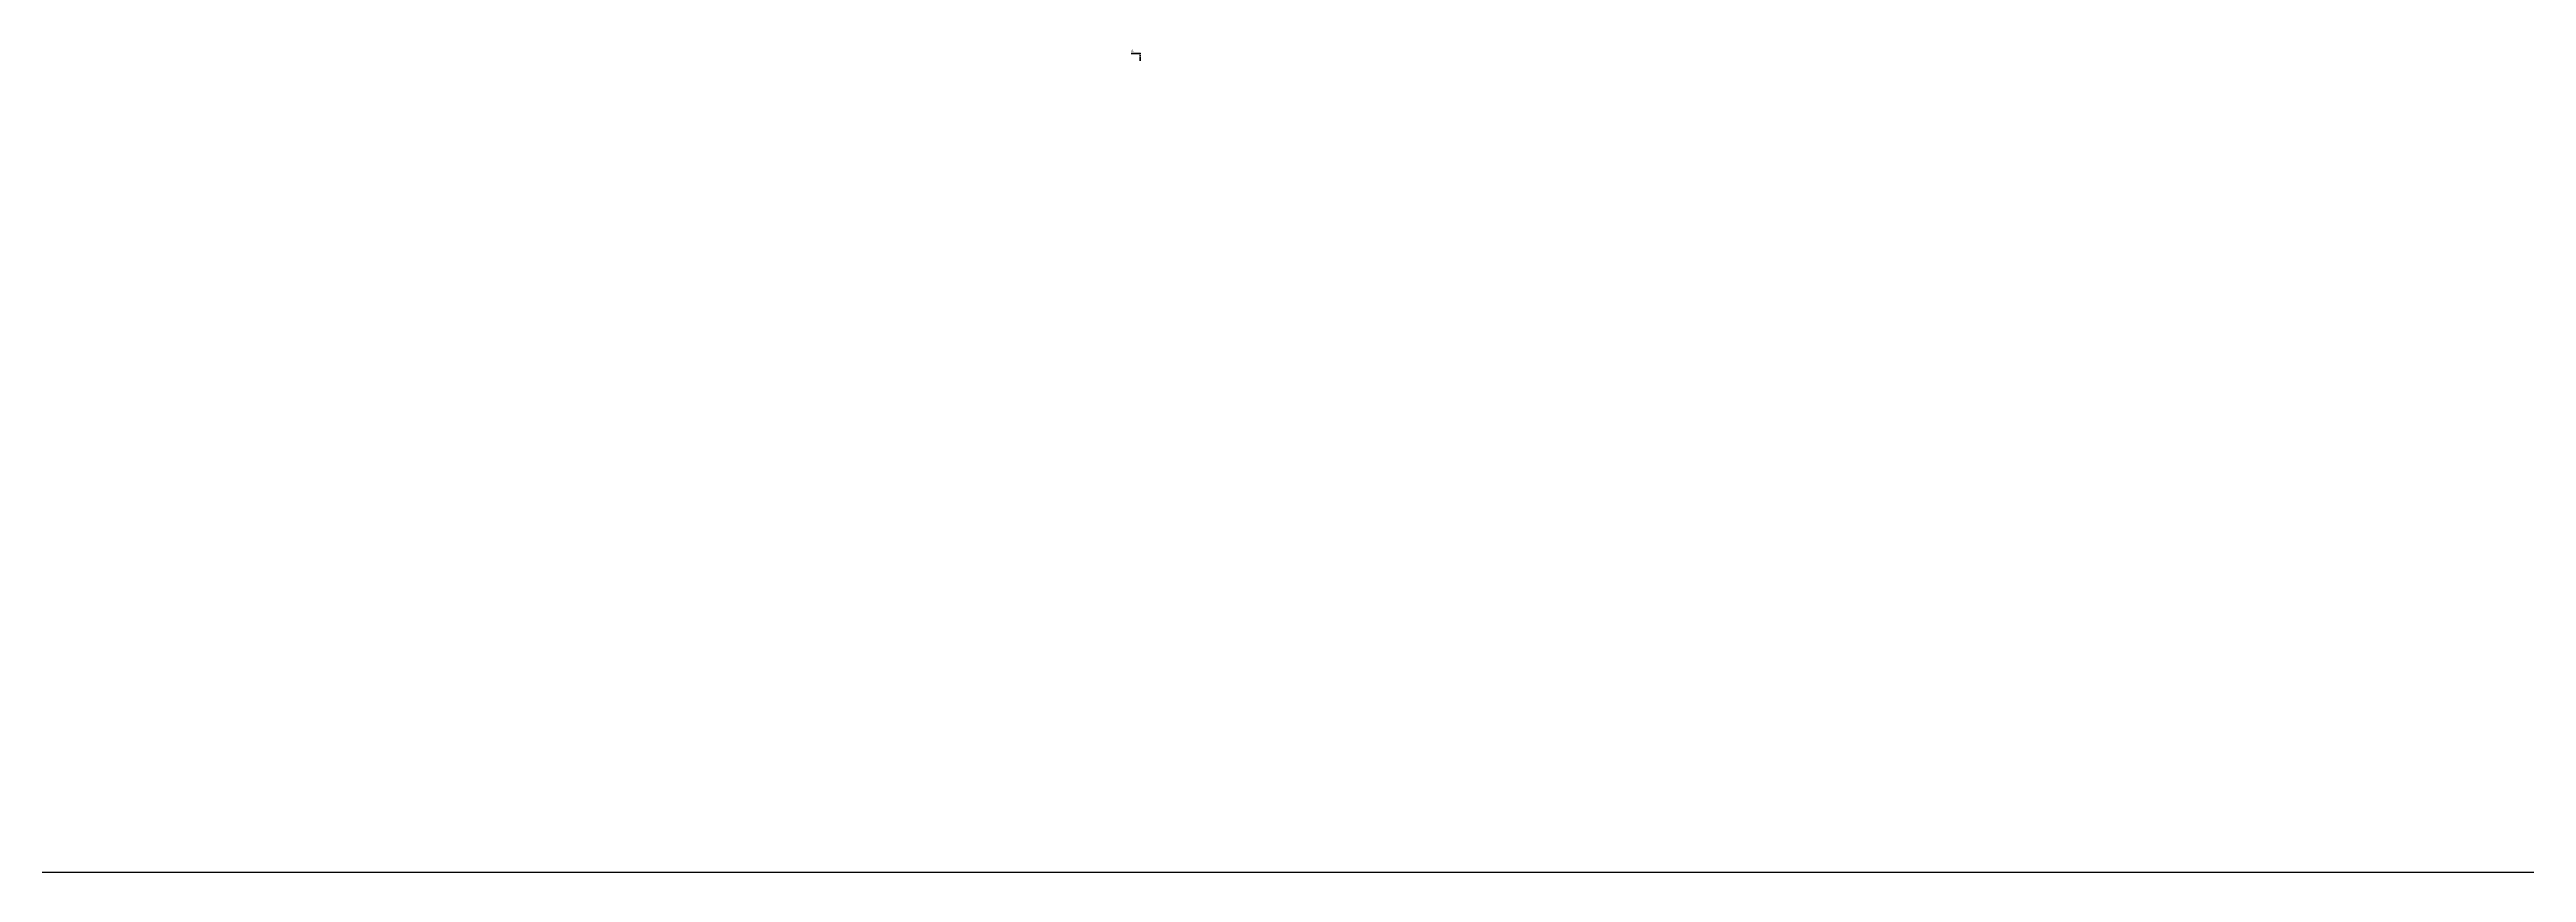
# Model space of a CAD drawing. Header units: millimetres. Extents: x -13464 to 9471, y -517 to 17126.
# Drawn here: x 3422 to 7042, y 15923 to 17126 of the extents above; entities that cross this region are included whole.
import ezdxf

# ---------------------------------------------------------------- set-up
doc = ezdxf.new("R2010")
doc.units = ezdxf.units.MM
doc.linetypes.add('PHANTOM', pattern=[12.7, 6.35, -1.27, 1.27, -1.27, 1.27, -1.27])
doc.styles.add('SLDTEXTSTYLE0', font='TXT', dxfattribs={"width": 0.75})

msp = doc.modelspace()

# ---------------------------------------------------------------- linework, layer by layer
at = {"color": 7, "linetype": 'Continuous', "lineweight": 35}
msp.add_line((5003.4, 17120.7), (5016.1, 17120.7), dxfattribs=at)
at = {"color": 7, "linetype": 'PHANTOM', "lineweight": 35}
msp.add_line((5016.1, 17109.6), (5016.1, 17122.3), dxfattribs=at)
at = {"color": 7, "linetype": 'Continuous', "lineweight": 25}
msp.add_line((9471.2, 15922.7), (-528.8, 15922.7), dxfattribs=at)
at = {"color": 7, "linetype": 'Continuous', "lineweight": 35}
msp.add_solid([(5016.1, 17120.7), (5009.7, 17121.7), (5009.7, 17119.7)], dxfattribs=at)

# ---------------------------------------------------------------- texts
at = {"color": 7, "linetype": 'Continuous', "insert": (5003.4, 17126.3), "char_height": 3.5, "attachment_point": 1, "style": 'SLDTEXTSTYLE0'}
msp.add_mtext('A', dxfattribs=at)

doc.saveas('drawing.dxf')
